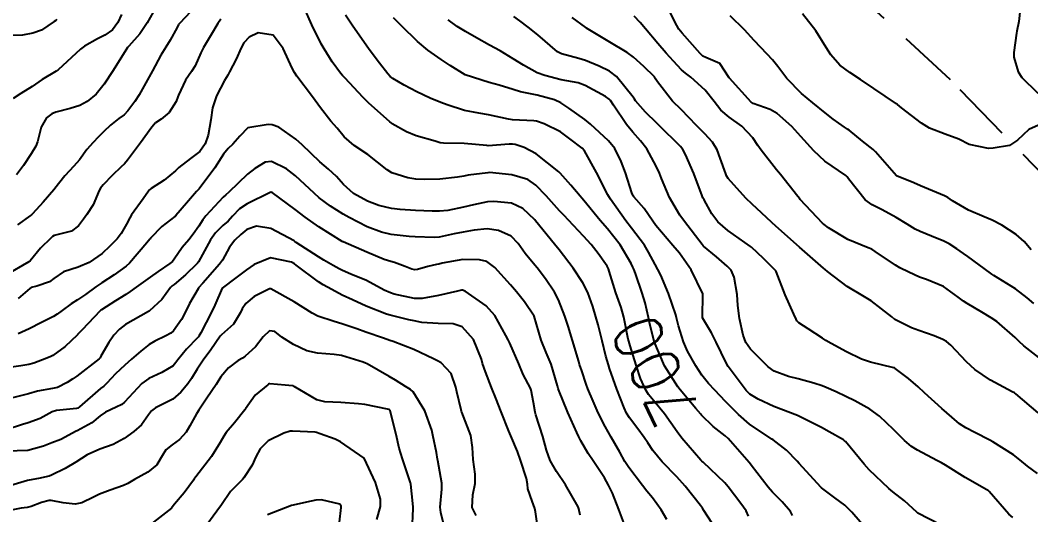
# Model space of a CAD drawing. Header units: metres. Extents: x 298520 to 308411, y 7433745 to 7450750.
# Drawn here: x 300460.5 to 300544.6, y 7448665.1 to 7448706.2 of the extents above; entities that cross this region are included whole.
import ezdxf
from ezdxf.enums import TextEntityAlignment as Align

# ---------------------------------------------------------------- set-up
doc = ezdxf.new("R2010")
doc.units = ezdxf.units.M
doc.header["$LTSCALE"] = 10
doc.linetypes.add('DASHED', pattern=[0.75, 0.5, -0.25])
for name, color, linetype in [('Cotas', 45, 'Continuous'), ('Curvas de Nivel 1m', 11, 'Continuous'), ('Curvas de Nivel 5m', 15, 'Continuous'), ('Vias Secundárias', 230, 'DASHED')]:
    doc.layers.add(name, color=color, linetype=linetype)
doc.styles.add('Style-STANDARD', font='STANDARD.shx')

msp = doc.modelspace()

# ---------------------------------------------------------------- linework, layer by layer
at = {"layer": 'Curvas de Nivel 1m', "flags": 128}
for points, elevation in [([(300475.613, 7448707.89), (300473.81, 7448705.957), (300473.715, 7448705.835), (300473.588, 7448705.603), (300473.009, 7448704.528), (300472.656, 7448703.969), (300472.234, 7448703.296), (300471.543, 7448701.98), (300470.437, 7448699.996), (300470.082, 7448699.434), (300469.503, 7448698.662), (300469.173, 7448698.338), (300468.732, 7448698.018), (300468.041, 7448697.471), (300467.482, 7448696.941), (300467.03, 7448696.482), (300466.594, 7448696.039), (300466.074, 7448695.437), (300465.458, 7448694.596), (300465.01, 7448694.057), (300464.259, 7448693.25), (300463.425, 7448692.205), (300463.376, 7448692.128), (300463.337, 7448692.081), (300462.434, 7448691.069), (300461.548, 7448690.099), (300461.476, 7448690.025), (300461.401, 7448689.968), (300460.325, 7448689.18)], 702), ([(300524.773, 7448665.008), (300524.615, 7448665.347), (300523.913, 7448666.15), (300523.129, 7448666.941), (300522.756, 7448667.374), (300521.342, 7448669.206), (300521.194, 7448669.39), (300521.163, 7448669.43), (300519.435, 7448671.407), (300519.185, 7448671.633), (300518.172, 7448672.404), (300517.202, 7448673.368), (300517.14, 7448673.441), (300516.748, 7448673.907), (300515.436, 7448675.458), (300515.235, 7448675.712), (300514.135, 7448677.471), (300513.283, 7448679.48), (300512.882, 7448681.07), (300512.798, 7448681.488), (300512.526, 7448682.703), (300512.284, 7448683.496), (300511.728, 7448685.123), (300511.579, 7448685.507), (300511.508, 7448685.662), (300511.358, 7448685.969), (300510.445, 7448687.519), (300509.393, 7448688.856), (300508.782, 7448689.536), (300507.42, 7448691.209), (300507.265, 7448691.396), (300507.119, 7448691.555), (300506.335, 7448692.469), (300505.442, 7448693.474), (300505.337, 7448693.581), (300503.465, 7448695.091), (300502.47, 7448695.615), (300501.7, 7448695.852), (300501.476, 7448695.895), (300501.206, 7448695.903), (300499.474, 7448695.763), (300499.357, 7448695.769), (300497.476, 7448695.943), (300495.761, 7448695.981), (300495.476, 7448696.016), (300495.043, 7448696.138), (300493.482, 7448696.597), (300492.672, 7448696.92), (300491.491, 7448697.589), (300491.403, 7448697.653), (300491.297, 7448697.743), (300489.516, 7448699.331), (300489.064, 7448699.775), (300487.539, 7448701.399), (300487.352, 7448701.604), (300487.19, 7448701.795), (300486.49, 7448702.744), (300485.811, 7448703.816), (300485.569, 7448704.236), (300484.785, 7448705.828), (300484.171, 7448707.27)], 701), ([(300544.855, 7448682.644), (300544.298, 7448683.115), (300543.334, 7448683.87), (300541.522, 7448684.977), (300541.352, 7448685.079), (300541.247, 7448685.151), (300539.367, 7448686.548), (300539.001, 7448686.807), (300538.446, 7448687.184), (300537.798, 7448687.614), (300537.379, 7448687.837), (300536.348, 7448688.246), (300535.387, 7448688.62), (300534.985, 7448688.823), (300534.32, 7448689.236), (300533.401, 7448689.803), (300532.231, 7448690.442), (300531.417, 7448690.856), (300530.823, 7448691.276), (300529.44, 7448693.018), (300529.333, 7448693.183), (300529.216, 7448693.293), (300527.46, 7448694.489), (300526.542, 7448695.329), (300525.485, 7448696.541), (300524.734, 7448697.348), (300523.504, 7448698.438), (300522.913, 7448698.775), (300521.512, 7448699.278), (300521.328, 7448699.392), (300519.542, 7448701.375), (300519.523, 7448701.41), (300518.729, 7448702.597), (300517.56, 7448703.107), (300517.333, 7448703.215), (300517.086, 7448703.445), (300515.588, 7448705.115), (300515.324, 7448705.463), (300514.99, 7448706.075), (300514.294, 7448707.473)], 708), ([(300477.224, 7448706.286), (300476.979, 7448705.916), (300476.459, 7448705.042), (300475.776, 7448703.937), (300475.558, 7448703.497), (300475.092, 7448702.4), (300474.793, 7448701.947), (300474.277, 7448701.211), (300473.709, 7448699.958), (300473.66, 7448699.82), (300473.515, 7448699.452), (300472.931, 7448698.537), (300472.262, 7448697.972), (300471.804, 7448697.662), (300471.486, 7448697.311), (300470.548, 7448695.994), (300469.458, 7448694.55), (300469.2, 7448694.268), (300468.945, 7448694.015), (300468.186, 7448693.278), (300467.43, 7448692.519), (300467.217, 7448692.241), (300467.113, 7448692.033), (300466.604, 7448690.845), (300466.077, 7448690.043), (300465.789, 7448689.654), (300465.388, 7448689.088), (300464.796, 7448688.651), (300463.376, 7448688.293), (300463.236, 7448688.22), (300463.082, 7448688.083), (300462.213, 7448687.242), (300461.354, 7448686.201), (300461.245, 7448686.102), (300459.342, 7448684.998)], 701), ([(300468.952, 7448706.664), (300468.656, 7448706.019), (300468.205, 7448705.402), (300467.577, 7448704.943), (300466.959, 7448704.649), (300465.887, 7448704.047), (300465.56, 7448703.792), (300463.692, 7448702.078), (300463.542, 7448701.974), (300462.366, 7448701.26), (300461.529, 7448700.674), (300460.589, 7448700.114), (300459.939, 7448699.701)], 704), ([(300471.602, 7448706.868), (300471.104, 7448705.987), (300470.496, 7448705.079), (300469.563, 7448704.036), (300469.474, 7448703.923), (300468.263, 7448702.023), (300467.531, 7448700.873), (300466.849, 7448700.037), (300466.114, 7448699.444), (300465.509, 7448699.116), (300464.703, 7448698.864), (300463.5, 7448698.562), (300463.164, 7448698.417), (300462.732, 7448698.088), (300462.275, 7448697.302), (300461.968, 7448696.095), (300461.833, 7448695.733), (300461.463, 7448695.099), (300460.803, 7448694.11), (300460.222, 7448693.337)], 703), ([(300531.089, 7448663.676), (300529.711, 7448665.284), (300529.119, 7448665.861), (300528.309, 7448666.486), (300527.204, 7448667.319), (300527.134, 7448667.38), (300525.321, 7448669.338), (300525.165, 7448669.519), (300524.268, 7448670.448), (300523.182, 7448671.298), (300523.07, 7448671.371), (300521.195, 7448672.602), (300520.285, 7448673.399), (300519.219, 7448674.501), (300518.313, 7448675.424), (300517.796, 7448675.989), (300517.245, 7448676.688), (300516.728, 7448677.445), (300516.045, 7448678.678), (300515.704, 7448679.456), (300515.296, 7448680.795), (300515.129, 7448681.462), (300515.067, 7448681.701), (300514.471, 7448683.469), (300513.828, 7448684.993), (300513.583, 7448685.478), (300513.357, 7448685.883), (300512.801, 7448686.922), (300512.461, 7448687.494), (300511.394, 7448688.91), (300510.921, 7448689.515), (300509.631, 7448691.318), (300509.495, 7448691.529), (300509.424, 7448691.665), (300508.467, 7448693.54), (300507.47, 7448695.336), (300507.274, 7448695.553), (300506.257, 7448696.345), (300505.486, 7448696.918), (300504.129, 7448697.594), (300503.496, 7448697.8), (300503.259, 7448697.841), (300501.497, 7448697.924), (300501.164, 7448697.968), (300499.503, 7448698.332), (300498.695, 7448698.468), (300497.508, 7448698.688), (300496.046, 7448699.161), (300495.518, 7448699.357), (300494.649, 7448699.709), (300493.528, 7448700.236), (300492.471, 7448700.793), (300491.539, 7448701.345), (300491.323, 7448701.525), (300491.12, 7448701.746), (300490.424, 7448702.629), (300489.563, 7448703.77), (300488.158, 7448705.784), (300487.601, 7448706.624)], 702), ([(300537.098, 7448664.231), (300535.208, 7448665.219), (300535.114, 7448665.286), (300534.106, 7448666.219), (300533.13, 7448666.986), (300532.797, 7448667.253), (300531.156, 7448668.812), (300530.731, 7448669.274), (300529.182, 7448671.155), (300529.116, 7448671.225), (300529.019, 7448671.292), (300527.837, 7448671.958), (300527.193, 7448672.33), (300525.203, 7448673.34), (300523.213, 7448674.073), (300521.92, 7448674.685), (300521.229, 7448675.111), (300520.936, 7448675.393), (300519.922, 7448676.727), (300519.438, 7448677.408), (300519.257, 7448677.711), (300518.419, 7448679.423), (300518.052, 7448680.19), (300517.303, 7448681.44), (300517.323, 7448683.44), (300516.347, 7448685.45), (300515.367, 7448686.823), (300514.812, 7448687.466), (300513.398, 7448689.138), (300513.152, 7448689.484), (300512.448, 7448690.53), (300511.574, 7448691.508), (300511.512, 7448691.597), (300511.426, 7448691.845), (300510.881, 7448693.516), (300510.527, 7448694.449), (300510.001, 7448695.525), (300509.479, 7448696.173), (300507.974, 7448697.545), (300507.499, 7448697.934), (300506.185, 7448698.897), (300505.519, 7448699.342), (300504.968, 7448699.586), (300503.527, 7448699.964), (300502.164, 7448700.256), (300501.531, 7448700.436), (300500.385, 7448700.791), (300499.537, 7448701.021), (300497.543, 7448701.67), (300496.302, 7448702.44), (300495.555, 7448702.941), (300494.443, 7448703.711), (300493.573, 7448704.425), (300492.244, 7448705.733), (300491.599, 7448706.391)], 703), ([(300545.21, 7448673.549), (300543.347, 7448675.128), (300543.284, 7448675.179), (300543.234, 7448675.209), (300543.064, 7448675.303), (300541.244, 7448676.273), (300539.958, 7448677.163), (300539.262, 7448677.798), (300537.939, 7448679.19), (300537.585, 7448679.494), (300537.287, 7448679.652), (300536.551, 7448679.946), (300535.295, 7448680.39), (300534.677, 7448680.609), (300533.405, 7448681.248), (300533.34, 7448681.286), (300533.304, 7448681.317), (300533.032, 7448681.526), (300531.319, 7448682.85), (300530.629, 7448683.277), (300529.334, 7448684.057), (300527.698, 7448685.315), (300527.5, 7448685.463), (300527.355, 7448685.578), (300525.373, 7448687.34), (300523.399, 7448689.066), (300523.072, 7448689.365), (300522.212, 7448690.179), (300521.418, 7448690.898), (300520.906, 7448691.395), (300519.439, 7448693.045), (300519.298, 7448693.269), (300519.241, 7448693.413), (300519.128, 7448693.734), (300518.499, 7448695.425), (300518.12, 7448696.071), (300517.486, 7448696.757), (300516.804, 7448697.447), (300515.506, 7448698.765), (300514.803, 7448699.467), (300513.537, 7448701.081), (300513.392, 7448701.333), (300513.287, 7448701.484), (300512.417, 7448702.363), (300511.559, 7448703.135), (300511.013, 7448703.516), (300509.576, 7448704.374), (300507.651, 7448705.549), (300507.593, 7448705.589), (300506.447, 7448706.413)], 706), ([(300545.269, 7448678.158), (300544.027, 7448679.119), (300543.642, 7448679.48), (300543.29, 7448679.818), (300541.762, 7448681.145), (300541.306, 7448681.46), (300540.537, 7448681.932), (300539.318, 7448682.646), (300538.991, 7448682.847), (300538.568, 7448683.181), (300537.336, 7448684.049), (300535.931, 7448684.627), (300535.347, 7448684.839), (300534.443, 7448685.234), (300533.718, 7448685.606), (300533.359, 7448685.823), (300531.663, 7448686.974), (300531.372, 7448687.152), (300531.079, 7448687.273), (300529.383, 7448687.971), (300527.77, 7448688.941), (300527.401, 7448689.215), (300527.288, 7448689.321), (300525.423, 7448691.304), (300525.389, 7448691.34), (300525.221, 7448691.546), (300523.776, 7448693.357), (300523.449, 7448693.76), (300522.161, 7448695.38), (300521.883, 7448695.79), (300521.483, 7448696.408), (300520.551, 7448697.399), (300519.5, 7448698.138), (300518.809, 7448698.723), (300518.258, 7448699.429), (300517.527, 7448700.374), (300516.334, 7448701.452), (300515.875, 7448701.786), (300515.549, 7448702.074), (300514.888, 7448702.798), (300514.262, 7448703.473), (300513.575, 7448704.26), (300512.551, 7448705.496), (300512.119, 7448706.023), (300511.603, 7448706.54)], 707), ([(300544.622, 7448687.111), (300544.055, 7448687.795), (300543.385, 7448688.384), (300542.205, 7448689.142), (300541.399, 7448689.56), (300540.723, 7448689.837), (300539.412, 7448690.409), (300538.099, 7448691.19), (300537.692, 7448691.463), (300537.427, 7448691.605), (300536.761, 7448691.876), (300535.435, 7448692.436), (300534.884, 7448692.675), (300533.443, 7448693.25), (300531.695, 7448695.268), (300531.581, 7448695.375), (300531.475, 7448695.462), (300530.607, 7448696.154), (300529.491, 7448697.05), (300529.347, 7448697.148), (300529.109, 7448697.296), (300528.171, 7448697.981), (300527.505, 7448698.505), (300526.464, 7448699.33), (300525.524, 7448700.11), (300524.312, 7448701.352), (300523.553, 7448702.359), (300523.109, 7448702.918), (300522.659, 7448703.374), (300521.58, 7448704.526), (300520.789, 7448705.398), (300519.605, 7448706.571)], 709), ([(300543.109, 7448664.84), (300542.774, 7448665.133), (300541.132, 7448667.017), (300541.061, 7448667.08), (300540.94, 7448667.153), (300539.148, 7448668.182), (300537.506, 7448669.197), (300537.165, 7448669.39), (300536.777, 7448669.594), (300535.175, 7448670.436), (300534.69, 7448670.739), (300534.108, 7448671.236), (300533.647, 7448671.703), (300533.192, 7448672.153), (300532.003, 7448673.262), (300531.212, 7448673.846), (300529.957, 7448674.548), (300529.227, 7448674.917), (300528.414, 7448675.302), (300527.588, 7448675.667), (300527.238, 7448675.796), (300526.551, 7448676.015), (300525.243, 7448676.367), (300524.453, 7448676.56), (300523.249, 7448677.014), (300522.748, 7448677.375), (300521.275, 7448678.839), (300520.905, 7448679.394), (300520.688, 7448679.997), (300520.377, 7448681.399), (300520.238, 7448682.476), (300520.182, 7448683.401), (300519.93, 7448684.818), (300519.674, 7448685.407), (300519.356, 7448685.755), (300518.449, 7448686.509), (300517.373, 7448687.418), (300517.349, 7448687.44), (300517.26, 7448687.556), (300515.793, 7448689.456), (300515.408, 7448689.994), (300514.545, 7448691.469), (300513.881, 7448693.033), (300513.713, 7448693.477), (300513.451, 7448694.052), (300512.653, 7448695.492), (300512.143, 7448696.163), (300511.487, 7448696.881), (300510.971, 7448697.515), (300509.897, 7448699.146), (300509.635, 7448699.529), (300509.524, 7448699.647), (300509.214, 7448699.846), (300507.535, 7448700.775), (300506.958, 7448700.98), (300505.54, 7448701.255), (300504.17, 7448701.594), (300503.545, 7448701.83), (300502.391, 7448702.457), (300501.556, 7448702.984), (300500.456, 7448703.641), (300499.57, 7448704.135), (300498.507, 7448704.732), (300497.587, 7448705.25), (300496.88, 7448705.681), (300496.143, 7448706.236)], 704), ([(300518.075, 7448664.398), (300517.413, 7448665.436), (300517.292, 7448665.615), (300517.117, 7448665.841), (300515.845, 7448667.453), (300515.144, 7448668.227), (300513.934, 7448669.472), (300513.172, 7448670.404), (300512.734, 7448671.042), (300512.432, 7448671.491), (300511.91, 7448672.219), (300511.207, 7448673.145), (300510.98, 7448673.512), (300510.78, 7448673.952), (300510.158, 7448675.521), (300509.554, 7448677.223), (300509.46, 7448677.528), (300509.264, 7448678.273), (300508.952, 7448679.535), (300508.626, 7448680.869), (300508.432, 7448681.543), (300508.158, 7448682.394), (300507.741, 7448683.554), (300507.335, 7448684.362), (300506.529, 7448685.568), (300505.368, 7448687.107), (300504.989, 7448687.584), (300503.402, 7448689.524), (300503.338, 7448689.601), (300502.347, 7448690.55), (300501.416, 7448690.985), (300499.944, 7448691.119), (300499.417, 7448691.087), (300498.231, 7448690.846), (300497.413, 7448690.644), (300496.103, 7448690.383), (300495.409, 7448690.311), (300494.806, 7448690.309), (300493.41, 7448690.381), (300492.131, 7448690.46), (300491.411, 7448690.55), (300490.378, 7448690.796), (300489.417, 7448691.149), (300488.273, 7448691.781), (300487.43, 7448692.539), (300486.847, 7448693.209), (300486.196, 7448693.809), (300485.452, 7448694.423), (300483.98, 7448695.835), (300483.477, 7448696.296), (300482.046, 7448697.296), (300481.489, 7448697.505), (300481.166, 7448697.541), (300479.486, 7448697.237), (300478.808, 7448696.569), (300478.235, 7448695.902), (300477.84, 7448695.534), (300477.46, 7448695.062), (300476.723, 7448693.921), (300475.427, 7448692.181), (300475.313, 7448692.053), (300475.215, 7448691.942), (300474.374, 7448690.99), (300473.483, 7448689.959), (300473.448, 7448689.914), (300473.402, 7448689.869), (300472.31, 7448689.05), (300471.374, 7448688.068), (300471.339, 7448688.015), (300471.317, 7448687.981), (300471.081, 7448687.695), (300469.634, 7448686.006), (300469.35, 7448685.751), (300468.346, 7448685.017), (300467.336, 7448684.363), (300466.841, 7448684.037), (300465.976, 7448683.397), (300465.316, 7448682.941), (300464.77, 7448682.606), (300464.016, 7448682.073), (300463.615, 7448681.762), (300463.298, 7448681.563), (300462.311, 7448681.072), (300461.287, 7448680.524), (300460.367, 7448680.114)], 699), ([(300514.325, 7448664.691), (300513.849, 7448665.473), (300513.123, 7448666.482), (300512.67, 7448667.029), (300512.298, 7448667.493), (300511.155, 7448668.991), (300510.831, 7448669.513), (300510.415, 7448670.273), (300509.709, 7448671.525), (300509.196, 7448672.41), (300508.61, 7448673.539), (300508.192, 7448674.515), (300507.766, 7448675.552), (300507.618, 7448675.936), (300507.248, 7448677.046), (300507.073, 7448677.562), (300506.992, 7448677.827), (300506.484, 7448679.568), (300506.111, 7448680.756), (300505.829, 7448681.575), (300505.317, 7448682.947), (300504.994, 7448683.583), (300504.235, 7448684.695), (300503.553, 7448685.598), (300503.355, 7448685.834), (300502.542, 7448686.79), (300501.964, 7448687.621), (300501.382, 7448688.232), (300500.321, 7448688.709), (300499.391, 7448688.86), (300498.298, 7448688.752), (300497.387, 7448688.578), (300496.631, 7448688.434), (300495.38, 7448688.16), (300494.961, 7448688.123), (300493.38, 7448688.196), (300492.887, 7448688.221), (300491.382, 7448688.378), (300490.581, 7448688.562), (300489.392, 7448689.011), (300487.898, 7448689.785), (300487.406, 7448690.068), (300486.346, 7448690.74), (300485.419, 7448691.442), (300484.992, 7448691.824), (300483.437, 7448693.267), (300482.69, 7448693.848), (300481.452, 7448694.455), (300480.922, 7448694.396), (300480.066, 7448693.881), (300479.438, 7448693.401), (300478.677, 7448692.651), (300477.901, 7448691.905), (300477.642, 7448691.686), (300477.419, 7448691.478), (300475.992, 7448689.931), (300475.73, 7448689.603), (300475.39, 7448689.081), (300474.929, 7448688.395), (300474.554, 7448687.948), (300474.021, 7448687.299), (300473.357, 7448686.342), (300473.193, 7448686.123), (300472.997, 7448685.964), (300472.015, 7448685.304), (300471.341, 7448684.838), (300470.194, 7448683.997), (300469.693, 7448683.639), (300469.324, 7448683.401), (300468.465, 7448682.869), (300467.304, 7448682.118), (300467.252, 7448682.082), (300467.197, 7448682.032), (300465.687, 7448680.454), (300465.317, 7448680.059), (300465.301, 7448680.042), (300465.282, 7448680.017), (300464.271, 7448679.067), (300463.257, 7448678.324), (300463.098, 7448678.239), (300462.759, 7448678.085), (300461.675, 7448677.67), (300461.247, 7448677.555), (300460.583, 7448677.446), (300459.25, 7448677.258)], 698), ([(300511.093, 7448663.51), (300510.325, 7448665.518), (300509.793, 7448666.856), (300509.479, 7448667.527), (300509.142, 7448668.134), (300508.191, 7448669.545), (300507.779, 7448670.161), (300507.18, 7448671.227), (300507.011, 7448671.562), (300506.829, 7448671.923), (300506.095, 7448673.571), (300505.325, 7448675.486), (300505.292, 7448675.579), (300505.235, 7448675.784), (300504.693, 7448677.586), (300504.283, 7448678.575), (300503.866, 7448679.594), (300503.303, 7448681.6), (300502.479, 7448682.777), (300501.819, 7448683.623), (300501.331, 7448684.19), (300500.019, 7448685.643), (300499.358, 7448686.126), (300498.747, 7448686.269), (300497.359, 7448686.287), (300495.649, 7448685.988), (300495.355, 7448685.921), (300495.169, 7448685.887), (300494.437, 7448685.709), (300493.588, 7448685.479), (300493.35, 7448685.448), (300493.126, 7448685.499), (300492.573, 7448685.732), (300491.676, 7448686.065), (300491.357, 7448686.147), (300490.801, 7448686.313), (300489.364, 7448686.91), (300487.405, 7448687.757), (300487.373, 7448687.766), (300487.325, 7448687.791), (300485.391, 7448689.029), (300484.249, 7448689.832), (300483.409, 7448690.455), (300481.499, 7448691.859), (300481.423, 7448691.887), (300481.339, 7448691.861), (300479.413, 7448690.924), (300478.79, 7448690.515), (300478.21, 7448689.902), (300477.825, 7448689.477), (300477.391, 7448689.12), (300476.771, 7448688.531), (300476.373, 7448687.925), (300475.355, 7448686.103), (300475.292, 7448686.002), (300475.233, 7448685.941), (300474.28, 7448685.014), (300473.336, 7448684.228), (300473.184, 7448684.112), (300473.034, 7448683.963), (300472.313, 7448682.975), (300471.304, 7448682.037), (300471.269, 7448682.015), (300471.213, 7448681.981), (300469.292, 7448680.883), (300468.796, 7448680.507), (300468.331, 7448680.02), (300467.897, 7448679.401), (300467.256, 7448678.253), (300467.176, 7448678.11), (300467.098, 7448678.032), (300465.238, 7448676.589), (300464.923, 7448676.377), (300464.435, 7448676.068), (300463.644, 7448675.661), (300463.228, 7448675.566), (300461.977, 7448675.341), (300461.223, 7448675.133), (300459.902, 7448674.802)], 697), ([(300507.108, 7448665.027), (300507.014, 7448665.561), (300506.95, 7448665.726), (300505.886, 7448667.572), (300505.149, 7448668.666), (300504.623, 7448669.585), (300504.315, 7448670.445), (300503.999, 7448671.592), (300503.429, 7448673.378), (300503.368, 7448673.598), (300503.221, 7448674.417), (300503.052, 7448675.423), (300502.976, 7448675.604), (300502.364, 7448676.733), (300502.014, 7448677.619), (300501.279, 7448679.341), (300501.13, 7448679.632), (300500.941, 7448679.979), (300500.005, 7448681.643), (300499.311, 7448682.451), (300497.549, 7448683.668), (300497.324, 7448683.762), (300497.236, 7448683.76), (300496.911, 7448683.676), (300495.319, 7448683.308), (300493.987, 7448683.049), (300493.323, 7448683.067), (300491.653, 7448683.421), (300491.329, 7448683.517), (300490.806, 7448683.755), (300489.341, 7448684.565), (300488.036, 7448685.093), (300487.349, 7448685.391), (300487.082, 7448685.526), (300486.572, 7448685.802), (300485.8, 7448686.256), (300485.36, 7448686.529), (300483.49, 7448687.721), (300483.373, 7448687.801), (300483.313, 7448687.841), (300481.388, 7448688.886), (300480.193, 7448689.076), (300479.386, 7448688.786), (300478.884, 7448688.391), (300478.387, 7448687.9), (300477.95, 7448687.322), (300477.356, 7448686.249), (300477.12, 7448685.913), (300475.737, 7448684.334), (300475.38, 7448683.939), (300475.36, 7448683.912), (300475.332, 7448683.862), (300474.616, 7448682.645), (300474.275, 7448681.95), (300473.942, 7448681.308), (300473.287, 7448680.374), (300473.065, 7448680.182), (300472.645, 7448679.966), (300471.734, 7448679.518), (300471.272, 7448679.238), (300470.565, 7448678.689), (300469.795, 7448678.002), (300469.248, 7448677.521), (300468.467, 7448676.791), (300467.743, 7448676.025), (300467.483, 7448675.775), (300467.228, 7448675.572), (300465.46, 7448674.056), (300465.327, 7448673.943), (300465.21, 7448673.898), (300463.543, 7448673.741), (300463.206, 7448673.627), (300462.205, 7448673.083), (300461.192, 7448672.717), (300460.72, 7448672.577), (300459.361, 7448672.127)], 696), ([(300498.453, 7448665.006), (300498.12, 7448665.665), (300498.197, 7448666.737), (300498.381, 7448667.661), (300498.369, 7448668.437), (300498.205, 7448669.664), (300498.163, 7448670.655), (300498.033, 7448671.667), (300497.284, 7448673.597), (300497.251, 7448673.67), (300497.214, 7448673.801), (300496.849, 7448675.296), (300496.781, 7448675.677), (300496.376, 7448676.815), (300495.554, 7448677.695), (300495.256, 7448677.881), (300494.911, 7448678.051), (300493.269, 7448678.803), (300491.553, 7448679.471), (300491.28, 7448679.573), (300490.752, 7448679.755), (300489.288, 7448680.261), (300488.527, 7448680.541), (300487.295, 7448680.961), (300486.641, 7448681.145), (300485.301, 7448681.587), (300484.833, 7448681.825), (300483.317, 7448682.786), (300481.397, 7448683.859), (300481.333, 7448683.875), (300481.264, 7448683.861), (300479.989, 7448683.214), (300479.314, 7448682.64), (300478.999, 7448682.201), (300478.849, 7448681.895), (300478.279, 7448680.914), (300477.284, 7448680.037), (300477.174, 7448679.912), (300476.399, 7448678.79), (300475.744, 7448677.933), (300475.245, 7448677.177), (300474.78, 7448676.402), (300474.476, 7448675.948), (300473.912, 7448675.267), (300473.22, 7448674.693), (300472.745, 7448674.438), (300471.802, 7448673.974), (300471.46, 7448673.726), (300471.204, 7448673.373), (300470.624, 7448672.555), (300470.003, 7448671.998), (300469.177, 7448671.417), (300468.272, 7448670.919), (300467.168, 7448670.524), (300466.096, 7448670.046), (300465.157, 7448669.456), (300464.291, 7448668.93), (300463.146, 7448668.37), (300462.934, 7448668.293), (300462.058, 7448668.091), (300461.296, 7448667.943), (300461.14, 7448667.911), (300459.75, 7448667.504)], 694), ([(300495.916, 7448663.692), (300495.533, 7448665.271), (300495.478, 7448665.696), (300495.61, 7448667.213), (300495.609, 7448667.695), (300495.285, 7448669.575), (300495.263, 7448669.699), (300495.168, 7448670.237), (300494.872, 7448671.703), (300494.791, 7448672.102), (300494.193, 7448673.71), (300493.229, 7448675.283), (300493, 7448675.492), (300492.587, 7448675.73), (300491.76, 7448676.264), (300491.241, 7448676.583), (300489.405, 7448677.615), (300489.252, 7448677.69), (300489.058, 7448677.772), (300487.261, 7448678.307), (300486.652, 7448678.409), (300485.263, 7448678.508), (300484.38, 7448678.715), (300483.274, 7448679.22), (300482.312, 7448679.855), (300481.732, 7448680.308), (300481.288, 7448680.376), (300480.748, 7448679.875), (300480.102, 7448679.05), (300479.258, 7448678.25), (300479.042, 7448678.106), (300478.677, 7448677.896), (300477.861, 7448677.29), (300477.239, 7448676.545), (300476.83, 7448675.916), (300476.05, 7448674.756), (300475.503, 7448673.936), (300475.385, 7448673.762), (300475.206, 7448673.464), (300474.659, 7448672.477), (300474.329, 7448671.949), (300473.791, 7448671.339), (300473.172, 7448670.89), (300472.651, 7448670.483), (300472.34, 7448669.968), (300471.916, 7448669.212), (300471.149, 7448668.603), (300470.053, 7448667.996), (300469.481, 7448667.663), (300469.135, 7448667.502), (300468.023, 7448667.128), (300467.124, 7448666.785), (300466.624, 7448666.534), (300465.656, 7448666.052), (300465.112, 7448665.951), (300464.115, 7448666.07), (300463.116, 7448666.252), (300462.949, 7448666.248), (300462.317, 7448666.088), (300461.441, 7448665.765), (300461.109, 7448665.683), (300460.615, 7448665.614), (300459.105, 7448665.312)], 693), ([(300493.154, 7448663.719), (300493.237, 7448665.594), (300493.23, 7448665.719), (300493.124, 7448666.803), (300493.037, 7448667.626), (300493.014, 7448667.722), (300492.95, 7448667.908), (300492.326, 7448669.733), (300492.047, 7448670.612), (300491.814, 7448671.741), (300491.342, 7448673.617), (300491.301, 7448673.749), (300491.261, 7448673.797), (300491.214, 7448673.823), (300491.099, 7448673.866), (300489.218, 7448674.239), (300488.69, 7448674.304), (300487.219, 7448674.421), (300485.878, 7448674.468), (300485.221, 7448674.631), (300483.335, 7448675.736), (300483.232, 7448675.796), (300483.198, 7448675.806), (300482.566, 7448675.85), (300481.316, 7448675.951), (300481.234, 7448675.951), (300481.184, 7448675.92), (300481.129, 7448675.871), (300480.089, 7448675.017), (300479.276, 7448673.889), (300479.253, 7448673.849), (300479.211, 7448673.792), (300478.368, 7448672.725), (300477.667, 7448671.905), (300477.468, 7448671.62), (300477.175, 7448671.071), (300476.441, 7448669.921), (300475.146, 7448668.239), (300475.019, 7448668.066), (300474.94, 7448667.942), (300474.19, 7448666.886), (300473.386, 7448665.957), (300473.267, 7448665.803), (300473.109, 7448665.612), (300471.379, 7448664.269)], 692), ([(300490.195, 7448664.666), (300490.52, 7448665.756), (300490.496, 7448666.38), (300490.079, 7448667.761), (300489.163, 7448669.77), (300487.176, 7448671.129), (300486.731, 7448671.349), (300485.49, 7448671.815), (300485.184, 7448671.918), (300485.065, 7448671.941), (300483.186, 7448672.032), (300483.005, 7448672.023), (300482.471, 7448671.851), (300481.176, 7448671.222), (300480.49, 7448670.557), (300480.131, 7448669.88), (300479.825, 7448669.211), (300479.137, 7448668.156), (300479.02, 7448668.005), (300478.909, 7448667.892), (300478.024, 7448667.006), (300477.279, 7448665.908), (300477.213, 7448665.808), (300477.111, 7448665.674), (300475.831, 7448663.929)], 691)]:
    msp.add_lwpolyline(points, dxfattribs=dict(at, elevation=elevation))
at = {"layer": 'Curvas de Nivel 5m', "flags": 128}
for points, elevation in [([(300543.722, 7448707.128), (300543.603, 7448706.091), (300543.433, 7448705.293), (300543.41, 7448705.132), (300543.188, 7448703.514), (300543.185, 7448703.134), (300543.551, 7448701.903), (300543.843, 7448701.422), (300544.172, 7448701.121), (300545.524, 7448699.832)], 710), ([(300545.154, 7448668.494), (300544.315, 7448669.113), (300543.682, 7448669.637), (300543.172, 7448670.065), (300541.442, 7448671.147), (300541.184, 7448671.286), (300539.947, 7448671.925), (300539.194, 7448672.312), (300538.667, 7448672.647), (300538.036, 7448673.188), (300537.213, 7448673.898), (300535.747, 7448675.215), (300535.238, 7448675.706), (300534.427, 7448676.414), (300533.311, 7448677.249), (300533.253, 7448677.28), (300533.209, 7448677.295), (300531.26, 7448677.752), (300530.526, 7448678.015), (300529.273, 7448678.613), (300527.997, 7448679.309), (300527.547, 7448679.578), (300527.287, 7448679.745), (300526.09, 7448680.537), (300525.3, 7448681.027), (300525.146, 7448681.187), (300525.073, 7448681.342), (300524.89, 7448681.762), (300524.159, 7448683.352), (300523.413, 7448685.298), (300523.384, 7448685.36), (300523.353, 7448685.397), (300522.359, 7448686.371), (300521.372, 7448687.314), (300521.274, 7448687.391), (300519.392, 7448688.714), (300518.577, 7448689.422), (300518.064, 7448690.085), (300517.421, 7448691.256), (300517.333, 7448691.441), (300517.27, 7448691.596), (300516.562, 7448693.449), (300515.881, 7448695.042), (300515.654, 7448695.458), (300515.475, 7448695.685), (300513.67, 7448697.478), (300513.495, 7448697.645), (300512.558, 7448698.549), (300511.719, 7448699.507), (300511.639, 7448699.623), (300511.526, 7448699.8), (300510.126, 7448701.524), (300509.547, 7448701.965), (300508.706, 7448702.383), (300507.556, 7448702.843), (300507.003, 7448703.004), (300505.561, 7448703.409), (300505.232, 7448703.583), (300503.584, 7448704.991), (300502.799, 7448705.612), (300502.111, 7448706.135), (300501.602, 7448706.508)], 705), ([(300545.498, 7448697.569), (300544.447, 7448697.116), (300543.484, 7448696.229), (300542.83, 7448695.786), (300541.477, 7448695.57), (300541.095, 7448695.536), (300539.48, 7448695.857), (300538.604, 7448696.303), (300537.488, 7448696.711), (300536.166, 7448697.213), (300535.497, 7448697.632), (300533.835, 7448698.911), (300533.512, 7448699.179), (300533.477, 7448699.205), (300533.431, 7448699.241), (300531.532, 7448700.518), (300530.436, 7448701.281), (300529.549, 7448701.853), (300528.713, 7448702.461), (300527.954, 7448703.314), (300527.572, 7448703.935), (300526.707, 7448705.329), (300525.607, 7448706.736)], 710), ([(300463.595, 7448706.252), (300463.491, 7448706.184), (300463.364, 7448706.082), (300462.298, 7448705.377), (300461.578, 7448705.11), (300460.722, 7448704.966), (300459.575, 7448704.929)], 705), ([(300521.109, 7448664.961), (300520.925, 7448665.392), (300520.493, 7448666.023), (300519.428, 7448667.407), (300519.138, 7448667.737), (300517.338, 7448669.437), (300517.246, 7448669.521), (300517.165, 7448669.604), (300515.571, 7448671.456), (300515.188, 7448671.97), (300514.128, 7448673.471), (300513.219, 7448674.565), (300512.808, 7448675.066), (300512.552, 7448675.49), (300512.145, 7448676.4), (300511.771, 7448677.502), (300511.277, 7448679.13), (300511.158, 7448679.511), (300511.121, 7448679.676), (300510.762, 7448681.515), (300510.526, 7448682.303), (300510.094, 7448683.522), (300509.535, 7448685.343), (300509.467, 7448685.529), (300509.355, 7448685.741), (300508.615, 7448686.791), (300508.019, 7448687.55), (300507.383, 7448688.232), (300506.135, 7448689.569), (300505.786, 7448689.954), (300505.411, 7448690.348), (300504.281, 7448691.591), (300503.432, 7448692.494), (300502.774, 7448692.947), (300501.44, 7448693.351), (300499.562, 7448693.529), (300499.442, 7448693.521), (300497.799, 7448693.306), (300497.439, 7448693.235), (300496.9, 7448693.14), (300495.436, 7448692.994), (300494.182, 7448692.966), (300493.436, 7448692.992), (300492.79, 7448693.083), (300491.441, 7448693.518), (300491.064, 7448693.754), (300489.462, 7448695.023), (300488.331, 7448695.781), (300487.48, 7448696.499), (300486.899, 7448697.211), (300486.382, 7448697.807), (300485.509, 7448698.911), (300484.864, 7448699.827), (300483.54, 7448701.558), (300483.352, 7448701.842), (300483.166, 7448702.225), (300482.415, 7448703.851), (300481.579, 7448704.962), (300480.32, 7448705.141), (300479.577, 7448704.803), (300479.137, 7448704.327), (300478.91, 7448703.897), (300478.49, 7448702.964), (300477.958, 7448701.906), (300477.804, 7448701.643), (300477.536, 7448701.181), (300476.863, 7448699.92), (300476.524, 7448698.908), (300476.389, 7448697.927), (300476.178, 7448696.628), (300475.921, 7448695.933), (300475.466, 7448695.293), (300474.712, 7448694.696), (300473.732, 7448693.957), (300473.591, 7448693.818), (300473.449, 7448693.667), (300472.52, 7448692.886), (300471.426, 7448692.198), (300471.305, 7448692.101), (300471.214, 7448691.983), (300470.759, 7448691.332), (300469.794, 7448690.004), (300469.648, 7448689.757), (300469.391, 7448689.247), (300468.937, 7448688.457), (300468.6, 7448688.018), (300467.994, 7448687.397), (300467.361, 7448686.81), (300466.281, 7448686.046), (300465.349, 7448685.656), (300464.144, 7448685.273), (300463.339, 7448684.712), (300462.971, 7448684.449), (300461.917, 7448684.094), (300461.457, 7448683.973), (300461.33, 7448683.894), (300460.365, 7448683.066)], 700), ([(300503.645, 7448663.594), (300503.404, 7448665.303), (300503.34, 7448665.598), (300503.119, 7448666.205), (300502.753, 7448667.229), (300502.724, 7448667.606), (300502.655, 7448668.092), (300502.155, 7448669.615), (300501.892, 7448670.341), (300501.354, 7448671.627), (300501.189, 7448672.031), (300500.544, 7448673.637), (300500.091, 7448674.775), (300499.751, 7448675.645), (300499.246, 7448676.949), (300499.004, 7448677.652), (300498.909, 7448678.003), (300498.256, 7448679.66), (300497.293, 7448680.7), (300496.559, 7448680.944), (300495.296, 7448680.967), (300493.949, 7448681.061), (300493.298, 7448681.187), (300492.865, 7448681.293), (300491.302, 7448681.664), (300491.02, 7448681.753), (300489.313, 7448682.421), (300488.168, 7448682.934), (300487.326, 7448683.347), (300486.469, 7448683.803), (300485.725, 7448684.202), (300485.339, 7448684.442), (300483.502, 7448685.839), (300483.354, 7448685.949), (300483.109, 7448686.088), (300481.359, 7448686.433), (300479.994, 7448685.88), (300479.348, 7448685.434), (300478.462, 7448684.779), (300477.333, 7448683.91), (300476.73, 7448682.501), (300476.451, 7448681.923), (300475.557, 7448680.207), (300475.408, 7448679.938), (300475.355, 7448679.866), (300475.281, 7448679.782), (300474.361, 7448678.855), (300473.64, 7448677.956), (300473.479, 7448677.729), (300473.248, 7448677.467), (300472.316, 7448676.895), (300471.237, 7448676.391), (300470.649, 7448675.989), (300469.217, 7448674.449), (300468.98, 7448674.248), (300468.529, 7448674.017), (300467.619, 7448673.613), (300467.202, 7448673.307), (300466.506, 7448672.728), (300465.282, 7448672.059), (300465.182, 7448672.012), (300463.904, 7448671.345), (300463.173, 7448671.045), (300462.469, 7448670.788), (300461.166, 7448670.425), (300459.403, 7448670.364)], 695), ([(300487.1, 7448664.465), (300487.231, 7448665.67), (300487.225, 7448665.789), (300487.115, 7448665.952), (300485.613, 7448666.307), (300485.118, 7448666.282), (300484.734, 7448666.206), (300483.113, 7448665.84), (300481.105, 7448665.056)], 690)]:
    msp.add_lwpolyline(points, dxfattribs=dict(at, elevation=elevation))
at = {"layer": 'Vias Secundárias'}
msp.add_lwpolyline([(300581.839, 7448671.4), (300579.435, 7448668.198), (300577.208, 7448665.085), (300571.865, 7448665.974), (300563.137, 7448675.314), (300537.908, 7448701.248), (300521.862, 7448716.056), (300504.394, 7448736.372), (300479.086, 7448759.802), (300453.149, 7448784.223), (300438.436, 7448794.311), (300430.956, 7448797.424), (300422.208, 7448799.125), (300407.424, 7448792.721), (300376.498, 7448777.384), (300360.718, 7448767.3), (300352.435, 7448759.562), (300337.996, 7448746.093), (300328.896, 7448737.169), (300313.756, 7448723.115), (300305.903, 7448714.176)], dxfattribs=at)

# ---------------------------------------------------------------- texts
at = {"layer": 'Cotas', "style": 'Style-STANDARD'}
msp.add_text('700', height=4, rotation=116.07573, dxfattribs=at).set_placement((300513.363, 7448677.065, 700), align=Align.MIDDLE_CENTER)

doc.saveas('drawing.dxf')
